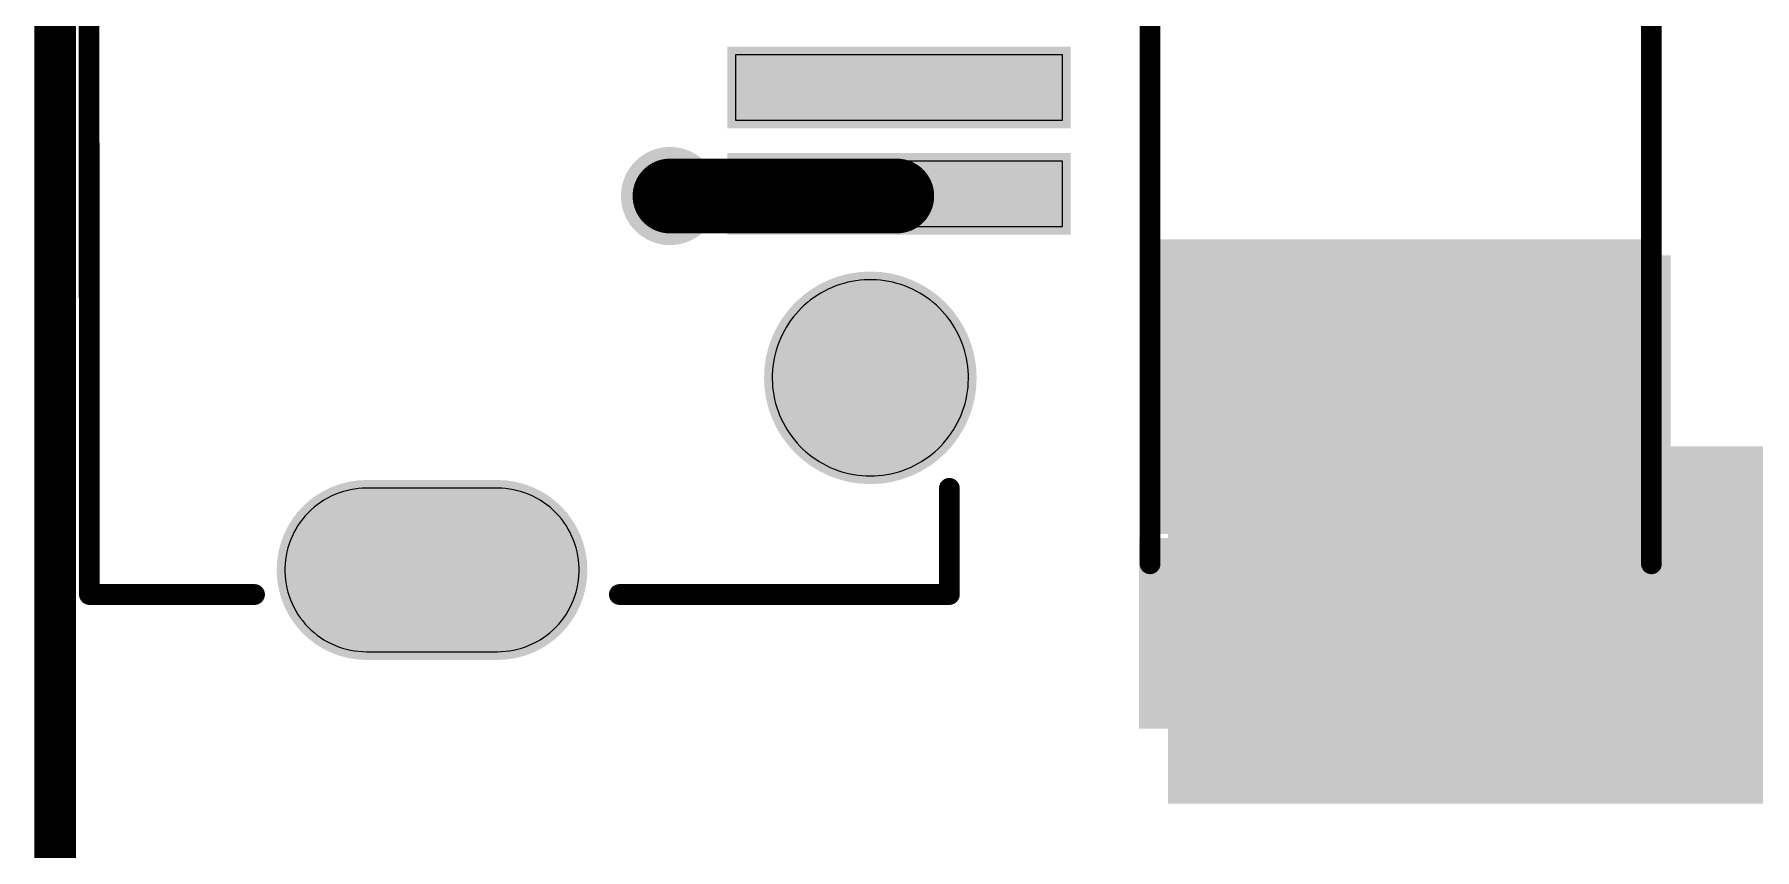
# Model space of a CAD drawing. Header units: inches. Extents: x 0 to 5376, y 0 to 5416.
# Drawn here: x -0.13 to 10.39, y 20.06 to 25.04 of the extents above; entities that cross this region are included whole.
import ezdxf

# ---------------------------------------------------------------- set-up
doc = ezdxf.new("R2010")
doc.units = ezdxf.units.IN
for name, color, linetype in [('Board Outline', 216, 'Continuous'), ('Bottom Layer', 5, 'Continuous'), ('Bottom Solder', 6, 'Continuous'), ('Layer 1', 16, 'Continuous'), ('Layer 2', 76, 'Continuous'), ('Multi-Layer', 9, 'Continuous'), ('Pad Holes', 156, 'Continuous'), ('Top Layer', 1, 'Continuous'), ('Top Overlay', 2, 'Continuous'), ('Top Paste', 8, 'Continuous'), ('Top Solder', 216, 'Continuous'), ('Via Holes', 16, 'Continuous')]:
    doc.layers.add(name, color=color, linetype=linetype)

msp = doc.modelspace()

# ---------------------------------------------------------------- hatches: boundary and pattern name
at = {"layer": 'Bottom Layer'}
h = msp.add_hatch(color=5, dxfattribs=at)
edge = h.paths.add_edge_path()
edge.add_arc((3.759199999999999, 24.0538), 0.2999994, 0, 360)
h = msp.add_hatch(color=5, dxfattribs=at)
edge = h.paths.add_edge_path()
edge.add_arc((4.98426486, 22.94212836), 0.5999987999999999, 0, 360)
h = msp.add_hatch(color=5, dxfattribs=at)
edge = h.paths.add_edge_path()
edge.add_arc((1.90431166, 21.76712436), 0.499999, 90, 270)
edge.add_line((1.90431166, 21.26712536), (2.70431006, 21.26712536))
edge.add_arc((2.70431006, 21.76712436), 0.499999, 270, 450)
edge.add_line((2.70431006, 22.26712336), (1.90431166, 22.26712336))
at = {"layer": 'Bottom Solder'}
h = msp.add_hatch(color=6, dxfattribs=at)
edge = h.paths.add_edge_path()
edge.add_arc((4.98426486, 22.94212836), 0.6500113999999999, 0, 360)
h = msp.add_hatch(color=6, dxfattribs=at)
edge = h.paths.add_edge_path()
edge.add_arc((1.90431166, 21.76712436), 0.5500115999999999, 90, 270)
edge.add_line((1.90431166, 21.21711276), (2.70431006, 21.21711276))
edge.add_arc((2.70431006, 21.76712436), 0.5500115999999999, 270, 450)
edge.add_line((2.70431006, 22.31713596), (1.90431166, 22.31713596))
at = {"layer": 'Layer 1'}
h = msp.add_hatch(color=16, dxfattribs=at)
edge = h.paths.add_edge_path()
edge.add_arc((3.759199999999999, 24.0538), 0.2999994, 0, 360)
h = msp.add_hatch(color=16, dxfattribs=at)
edge = h.paths.add_edge_path()
edge.add_arc((4.98426486, 22.94212836), 0.5999987999999999, 0, 360)
h = msp.add_hatch(color=16, dxfattribs=at)
edge = h.paths.add_edge_path()
edge.add_arc((1.90431166, 21.76712436), 0.499999, 90, 270)
edge.add_line((1.90431166, 21.26712536), (2.70431006, 21.26712536))
edge.add_arc((2.70431006, 21.76712436), 0.499999, 270, 450)
edge.add_line((2.70431006, 22.26712336), (1.90431166, 22.26712336))
at = {"layer": 'Layer 2'}
h = msp.add_hatch(color=76, dxfattribs=at)
edge = h.paths.add_edge_path()
edge.add_arc((3.759199999999999, 24.0538), 0.2999994, 0, 360)
h = msp.add_hatch(color=76, dxfattribs=at)
edge = h.paths.add_edge_path()
edge.add_arc((4.98426486, 22.94212836), 0.5999987999999999, 0, 360)
h = msp.add_hatch(color=76, dxfattribs=at)
edge = h.paths.add_edge_path()
edge.add_arc((1.90431166, 21.76712436), 0.499999, 90, 270)
edge.add_line((1.90431166, 21.26712536), (2.70431006, 21.26712536))
edge.add_arc((2.70431006, 21.76712436), 0.499999, 270, 450)
edge.add_line((2.70431006, 22.26712336), (1.90431166, 22.26712336))
at = {"layer": 'Multi-Layer'}
h = msp.add_hatch(color=9, dxfattribs=at)
edge = h.paths.add_edge_path()
edge.add_arc((4.98426486, 22.94212836), 0.5999987999999999, 0, 360)
h = msp.add_hatch(color=9, dxfattribs=at)
edge = h.paths.add_edge_path()
edge.add_arc((1.90431166, 21.76712436), 0.499999, 90, 270)
edge.add_line((1.90431166, 21.26712536), (2.70431006, 21.26712536))
edge.add_arc((2.70431006, 21.76712436), 0.499999, 270, 450)
edge.add_line((2.70431006, 22.26712336), (1.90431166, 22.26712336))
at = {"layer": 'Pad Holes'}
h = msp.add_hatch(color=7, dxfattribs=at)
edge = h.paths.add_edge_path()
edge.add_arc((4.98413786, 22.94217916), 0.350012, 0, 360)
h = msp.add_hatch(color=7, dxfattribs=at)
edge = h.paths.add_edge_path()
edge.add_arc((1.90423546, 21.76717516), 0.2999994, 90, 270)
edge.add_line((1.90423546, 21.46717576), (2.70423386, 21.46717576))
edge.add_arc((2.70423386, 21.76717516), 0.2999994, 270, 450)
edge.add_line((2.70423386, 22.06717456), (1.90423546, 22.06717456))
at = {"layer": 'Top Layer'}
for points in [[(6.15926886, 24.91707996), (6.15926886, 24.51708076), (4.15927286, 24.51708076), (4.15927286, 24.91707996)], [(6.15926886, 24.26709396), (6.15926886, 23.86709476), (4.15927286, 23.86709476), (4.15927286, 24.26709396)], [(6.805152759999999, 20.33786636), (9.87855276, 20.33786636), (9.87855276, 23.69066636), (6.805152759999999, 23.69066636)], [(6.82755302, 22.08786667), (6.82755302, 23.68786601), (9.6275525, 23.68786601), (9.6275525, 22.08786667)], [(6.805152759999999, 20.33786636), (12.54555276, 20.33786636), (12.54555276, 22.52226636), (6.805152759999999, 22.52226636)]]:
    msp.add_hatch(color=1, dxfattribs=at).paths.add_polyline_path(points)
h = msp.add_hatch(color=1, dxfattribs=at)
edge = h.paths.add_edge_path()
edge.add_arc((3.759199999999999, 24.0538), 0.2999994, 0, 360)
h = msp.add_hatch(color=1, dxfattribs=at)
edge = h.paths.add_edge_path()
edge.add_arc((4.98426486, 22.94212836), 0.5999987999999999, 0, 360)
h = msp.add_hatch(color=1, dxfattribs=at)
edge = h.paths.add_edge_path()
edge.add_arc((1.90431166, 21.76712436), 0.499999, 90, 270)
edge.add_line((1.90431166, 21.26712536), (2.70431006, 21.26712536))
edge.add_arc((2.70431006, 21.76712436), 0.499999, 270, 450)
edge.add_line((2.70431006, 22.26712336), (1.90431166, 22.26712336))
at = {"layer": 'Top Overlay'}
msp.add_hatch(color=2, dxfattribs=at).paths.add_polyline_path([(9.82754448, 20.79586646), (9.82754448, 21.96286438), (6.6275458, 21.96286438), (6.6275458, 20.79586646)])
at = {"layer": 'Top Paste'}
msp.add_hatch(color=8, dxfattribs=at).paths.add_polyline_path([(6.82755302, 22.08786667), (6.82755302, 23.68786601), (9.6275525, 23.68786601), (9.6275525, 22.08786667)])
at = {"layer": 'Top Solder'}
for points in [[(6.20928146, 24.96709256), (6.20928146, 24.46706816), (4.10926026, 24.46706816), (4.10926026, 24.96709256)], [(6.20928146, 24.31710656), (6.20928146, 23.81708216), (4.10926026, 23.81708216), (4.10926026, 24.31710656)], [(6.72595302, 21.98626667), (6.72595302, 23.78946601), (9.7291525, 23.78946601), (9.7291525, 21.98626667)]]:
    msp.add_hatch(color=216, dxfattribs=at).paths.add_polyline_path(points)
h = msp.add_hatch(color=216, dxfattribs=at)
edge = h.paths.add_edge_path()
edge.add_arc((4.98426486, 22.94212836), 0.6500113999999999, 0, 360)
h = msp.add_hatch(color=216, dxfattribs=at)
edge = h.paths.add_edge_path()
edge.add_arc((1.90431166, 21.76712436), 0.5500115999999999, 90, 270)
edge.add_line((1.90431166, 21.21711276), (2.70431006, 21.21711276))
edge.add_arc((2.70431006, 21.76712436), 0.5500115999999999, 270, 450)
edge.add_line((2.70431006, 22.31713596), (1.90431166, 22.31713596))
at = {"layer": 'Via Holes'}
h = msp.add_hatch(color=7, dxfattribs=at)
edge = h.paths.add_edge_path()
edge.add_arc((3.759199999999999, 24.0538), 0.1499997, 0, 360)

# ---------------------------------------------------------------- linework, layer by layer
at = {"layer": 'Board Outline', "const_width": 0.254}
msp.add_lwpolyline([(-2.54e-06, 0.2032), (-2.54e-06, 127.3302)], dxfattribs=at)
at = {"layer": 'Top Layer', "const_width": 0.4571999999999999}
msp.add_lwpolyline([(3.759199999999999, 24.0538), (5.1459765, 24.0538)], dxfattribs=at)
at = {"layer": 'Top Layer', "const_width": 0.2286}
for points in [[(3.644899999999999, 24.0538, 1), (3.873499999999999, 24.0538, 1)], [(5.0316765, 24.0538, 1), (5.2602765, 24.0538, 1)]]:
    msp.add_lwpolyline(points, format="xyb", close=True, dxfattribs=at)
at = {"layer": 'Top Overlay', "const_width": 0.127}
for points in [[(0.20436586, 29.11707156), (0.20936966, 21.61706116)], [(6.694843099999999, 21.80471382), (6.694843099999999, 27.63015556)], [(9.76026242, 21.80471382), (9.76026242, 27.63015556)], [(5.467372859999999, 21.61706116), (5.467372859999999, 22.26625976)], [(0.20936966, 21.61706116), (1.21886726, 21.61706116)], [(3.44990166, 21.61706116), (5.467372859999999, 21.61706116)]]:
    msp.add_lwpolyline(points, dxfattribs=at)
at = {"layer": 'Top Overlay', "const_width": 0.0635}
for points in [[(5.43562286, 22.26625976, 1), (5.49912286, 22.26625976, 1)], [(6.6630931, 21.80471382, 1), (6.726593100000001, 21.80471382, 1)], [(9.72851242, 21.80471382, 1), (9.792012419999999, 21.80471382, 1)], [(0.17761966, 21.61706116, 1), (0.24111966, 21.61706116, 1)], [(0.17761966, 21.61706116, 1), (0.24111966, 21.61706116, 1)], [(1.18711726, 21.61706116, 1), (1.25061726, 21.61706116, 1)], [(3.418151659999999, 21.61706116, 1), (3.48165166, 21.61706116, 1)], [(5.43562286, 21.61706116, 1), (5.49912286, 21.61706116, 1)], [(5.43562286, 21.61706116, 1), (5.49912286, 21.61706116, 1)]]:
    msp.add_lwpolyline(points, format="xyb", close=True, dxfattribs=at)
at = {"layer": 'Top Paste'}
for p, q in [((6.15937046, 24.91707996), (4.15937446, 24.91707996)), ((4.15937446, 24.91707996), (4.15937446, 24.51708076)), ((6.15937046, 24.91707996), (6.15937046, 24.91707996)), ((6.15937046, 24.51708076), (6.15937046, 24.91707996)), ((4.15937446, 24.51708076), (6.15937046, 24.51708076)), ((6.15937046, 24.26709396), (4.15937446, 24.26709396)), ((4.15937446, 24.26709396), (4.15937446, 23.86709476)), ((6.15937046, 24.26709396), (6.15937046, 24.26709396)), ((6.15937046, 23.86709476), (6.15937046, 24.26709396)), ((4.15937446, 23.86709476), (6.15937046, 23.86709476)), ((4.68243666, 23.46069476), (4.66084666, 23.44751216)), ((4.704560059999999, 23.47293756), (4.68243666, 23.46069476)), ((4.727191459999999, 23.48426596), (4.704560059999999, 23.47293756)), ((4.75028006, 23.49462916), (4.727191459999999, 23.48426596)), ((4.773775059999999, 23.50400176), (4.75028006, 23.49462916)), ((4.79765106, 23.51235836), (4.773775059999999, 23.50400176)), ((4.82185726, 23.51972436), (4.79765106, 23.51235836)), ((4.84634286, 23.52607436), (4.82185726, 23.51972436)), ((4.871082459999999, 23.53135756), (4.84634286, 23.52607436)), ((4.89602526, 23.53559936), (4.871082459999999, 23.53135756)), ((4.92112046, 23.53879976), (4.89602526, 23.53559936)), ((4.946342659999999, 23.54093336), (4.92112046, 23.53879976)), ((4.971615659999999, 23.54200016), (4.946342659999999, 23.54093336)), ((4.99691406, 23.54200016), (4.971615659999999, 23.54200016)), ((5.02218706, 23.54093336), (4.99691406, 23.54200016)), ((5.047409259999999, 23.53879976), (5.02218706, 23.54093336)), ((5.072504459999999, 23.53559936), (5.047409259999999, 23.53879976)), ((5.09744726, 23.53135756), (5.072504459999999, 23.53559936)), ((5.12218686, 23.52607436), (5.09744726, 23.53135756)), ((5.14667246, 23.51972436), (5.12218686, 23.52607436)), ((5.17087866, 23.51235836), (5.14667246, 23.51972436)), ((5.19475466, 23.50400176), (5.17087866, 23.51235836)), ((5.21824966, 23.49462916), (5.19475466, 23.50400176)), ((5.24133826, 23.48426596), (5.21824966, 23.49462916)), ((5.26396966, 23.47293756), (5.24133826, 23.48426596)), ((5.28609306, 23.46069476), (5.26396966, 23.47293756)), ((5.30768306, 23.44751216), (5.28609306, 23.46069476)), ((4.54464166, 23.35045876), (4.527826859999999, 23.33156116)), ((4.56224386, 23.36861976), (4.54464166, 23.35045876)), ((4.580608059999999, 23.38604416), (4.56224386, 23.36861976)), ((4.59968346, 23.40265576), (4.580608059999999, 23.38604416)), ((4.61941926, 23.41845456), (4.59968346, 23.40265576)), ((4.63984086, 23.43341516), (4.61941926, 23.41845456)), ((4.66084666, 23.44751216), (4.63984086, 23.43341516)), ((5.32868886, 23.43341516), (5.30768306, 23.44751216)), ((5.349110459999999, 23.41845456), (5.32868886, 23.43341516)), ((5.36884626, 23.40265576), (5.349110459999999, 23.41845456)), ((5.38792166, 23.38604416), (5.36884626, 23.40265576)), ((5.40628586, 23.36861976), (5.38792166, 23.38604416)), ((5.423888059999999, 23.35045876), (5.40628586, 23.36861976)), ((5.44070286, 23.33156116), (5.423888059999999, 23.35045876)), ((4.46892426, 23.24939216), (4.45642746, 23.22739576)), ((4.48233546, 23.27085516), (4.46892426, 23.24939216)), ((4.49663566, 23.29173396), (4.48233546, 23.27085516)), ((4.51179946, 23.31197776), (4.49663566, 23.29173396)), ((4.527826859999999, 23.33156116), (4.51179946, 23.31197776)), ((5.45673026, 23.31197776), (5.44070286, 23.33156116)), ((5.471894059999999, 23.29173396), (5.45673026, 23.31197776)), ((5.48619426, 23.27085516), (5.471894059999999, 23.29173396)), ((5.49960546, 23.24939216), (5.48619426, 23.27085516)), ((5.51210226, 23.22739576), (5.49960546, 23.24939216)), ((4.42465206, 23.15853636), (4.41601606, 23.13473656)), ((4.43427866, 23.18192976), (4.42465206, 23.15853636)), ((4.44487046, 23.20489136), (4.43427866, 23.18192976)), ((4.45642746, 23.22739576), (4.44487046, 23.20489136)), ((5.52365926, 23.20489136), (5.51210226, 23.22739576)), ((5.53425106, 23.18192976), (5.52365926, 23.20489136)), ((5.54387766, 23.15853636), (5.53425106, 23.18192976)), ((5.55251366, 23.13473656), (5.54387766, 23.15853636)), ((4.39175906, 23.03661636), (4.38830466, 23.01154656)), ((4.39625486, 23.06150836), (4.39175906, 23.03661636)), ((4.40181746, 23.08619716), (4.39625486, 23.06150836)), ((4.408396059999999, 23.11060656), (4.40181746, 23.08619716)), ((4.41601606, 23.13473656), (4.408396059999999, 23.11060656)), ((5.56013366, 23.11060656), (5.55251366, 23.13473656)), ((5.566712259999999, 23.08619716), (5.56013366, 23.11060656)), ((5.572274859999999, 23.06150836), (5.566712259999999, 23.08619716)), ((5.576770659999999, 23.03661636), (5.572274859999999, 23.06150836)), ((5.580225059999999, 23.01154656), (5.576770659999999, 23.03661636)), ((4.384570859999999, 22.96110216), (4.38429146, 22.93580376)), ((4.38429146, 22.93580376), (4.385104259999999, 22.91050536)), ((4.38589166, 22.98637516), (4.384570859999999, 22.96110216)), ((4.38830466, 23.01154656), (4.38589166, 22.98637516)), ((5.58263806, 22.98637516), (5.580225059999999, 23.01154656)), ((5.58395886, 22.96110216), (5.58263806, 22.98637516)), ((5.58342546, 22.91050536), (5.584238259999999, 22.93580376)), ((5.584238259999999, 22.93580376), (5.58395886, 22.96110216)), ((5.584238259999999, 22.93580376), (5.584238259999999, 22.93580376)), ((4.385104259999999, 22.91050536), (4.38695846, 22.88528316)), ((4.38695846, 22.88528316), (4.38987946, 22.86016256)), ((4.38987946, 22.86016256), (4.393867259999999, 22.83516896)), ((4.393867259999999, 22.83516896), (4.39892186, 22.81037856)), ((5.56960786, 22.81037856), (5.57466246, 22.83516896)), ((5.57466246, 22.83516896), (5.57865026, 22.86016256)), ((5.57865026, 22.86016256), (5.58157126, 22.88528316)), ((5.58157126, 22.88528316), (5.58342546, 22.91050536)), ((4.39892186, 22.81037856), (4.40499246, 22.78581676)), ((4.40499246, 22.78581676), (4.41207906, 22.76153436)), ((4.41207906, 22.76153436), (4.42020706, 22.73758216)), ((4.42020706, 22.73758216), (4.42932566, 22.71398556)), ((5.539204059999999, 22.71398556), (5.548322659999999, 22.73758216)), ((5.548322659999999, 22.73758216), (5.556450659999999, 22.76153436)), ((5.556450659999999, 22.76153436), (5.563537259999999, 22.78581676)), ((5.563537259999999, 22.78581676), (5.56960786, 22.81037856)), ((4.42932566, 22.71398556), (4.43943486, 22.69079536)), ((4.43943486, 22.69079536), (4.45053466, 22.66803696)), ((4.45053466, 22.66803696), (4.46254886, 22.64578656)), ((4.46254886, 22.64578656), (4.47550286, 22.62406956)), ((4.47550286, 22.62406956), (4.48937126, 22.60288596)), ((5.479158459999999, 22.60288596), (5.49302686, 22.62406956)), ((5.49302686, 22.62406956), (5.505980859999999, 22.64578656)), ((5.505980859999999, 22.64578656), (5.51799506, 22.66803696)), ((5.51799506, 22.66803696), (5.52909486, 22.69079536)), ((5.52909486, 22.69079536), (5.539204059999999, 22.71398556)), ((4.48937126, 22.60288596), (4.50410326, 22.58233736)), ((4.50410326, 22.58233736), (4.51969886, 22.56239836)), ((4.51969886, 22.56239836), (4.53613266, 22.54317056)), ((4.53613266, 22.54317056), (4.55335386, 22.52462856)), ((4.55335386, 22.52462856), (4.571337059999999, 22.50682316)), ((5.39719266, 22.50682316), (5.41517586, 22.52462856)), ((5.41517586, 22.52462856), (5.43239706, 22.54317056)), ((5.43239706, 22.54317056), (5.448830859999999, 22.56239836)), ((5.448830859999999, 22.56239836), (5.464426459999999, 22.58233736)), ((5.464426459999999, 22.58233736), (5.479158459999999, 22.60288596)), ((4.571337059999999, 22.50682316), (4.59005686, 22.48980516)), ((4.59005686, 22.48980516), (4.60946246, 22.47359996)), ((4.60946246, 22.47359996), (4.62955386, 22.45820756)), ((4.62955386, 22.45820756), (4.65025486, 22.44367876)), ((4.65025486, 22.44367876), (4.67156546, 22.43003896)), ((4.67156546, 22.43003896), (4.69343486, 22.41731356)), ((4.69343486, 22.41731356), (4.71581226, 22.40552796)), ((4.71581226, 22.40552796), (4.73867226, 22.39468216)), ((5.22985746, 22.39468216), (5.25271746, 22.40552796)), ((5.25271746, 22.40552796), (5.275094859999999, 22.41731356)), ((5.275094859999999, 22.41731356), (5.29696426, 22.43003896)), ((5.29696426, 22.43003896), (5.31827486, 22.44367876)), ((5.31827486, 22.44367876), (5.33897586, 22.45820756)), ((5.33897586, 22.45820756), (5.35906726, 22.47359996)), ((5.35906726, 22.47359996), (5.37847286, 22.48980516)), ((5.37847286, 22.48980516), (5.39719266, 22.50682316)), ((4.73867226, 22.39468216), (4.76198946, 22.38482696)), ((4.76198946, 22.38482696), (4.78566226, 22.37593696)), ((4.78566226, 22.37593696), (4.80971606, 22.36808836)), ((4.80971606, 22.36808836), (4.83407466, 22.36123036)), ((4.83407466, 22.36123036), (4.85868726, 22.35541376)), ((4.85868726, 22.35541376), (4.883528459999999, 22.35063856)), ((4.883528459999999, 22.35063856), (4.90857286, 22.34693016)), ((4.90857286, 22.34693016), (4.93371886, 22.34426316)), ((4.93371886, 22.34426316), (4.958966459999999, 22.34266296)), ((4.958966459999999, 22.34266296), (4.98426486, 22.34212956)), ((4.98426486, 22.34212956), (5.00956326, 22.34266296)), ((5.00956326, 22.34266296), (5.034810859999999, 22.34426316)), ((5.034810859999999, 22.34426316), (5.05995686, 22.34693016)), ((5.05995686, 22.34693016), (5.08500126, 22.35063856)), ((5.08500126, 22.35063856), (5.109842459999999, 22.35541376)), ((5.109842459999999, 22.35541376), (5.13445506, 22.36123036)), ((5.13445506, 22.36123036), (5.15881366, 22.36808836)), ((5.15881366, 22.36808836), (5.18286746, 22.37593696)), ((5.18286746, 22.37593696), (5.20654026, 22.38482696)), ((5.20654026, 22.38482696), (5.22985746, 22.39468216)), ((1.64360606, 22.19376816), (1.62265106, 22.18025536)), ((1.66519606, 22.20623956), (1.64360606, 22.19376816)), ((1.68737026, 22.21761876), (1.66519606, 22.20623956)), ((1.71010326, 22.22785496), (1.68737026, 22.21761876)), ((1.73329346, 22.23697356), (1.71010326, 22.22785496)), ((1.75694086, 22.24489836), (1.73329346, 22.23697356)), ((1.78094386, 22.25165476), (1.75694086, 22.24489836)), ((1.80522626, 22.25721736), (1.78094386, 22.25165476)), ((1.82978806, 22.26153536), (1.80522626, 22.25721736)), ((1.85452766, 22.26463416), (1.82978806, 22.26153536)), ((1.87939426, 22.26651376), (1.85452766, 22.26463416)), ((1.90431166, 22.26712336), (1.87939426, 22.26651376)), ((2.70431006, 22.26712336), (1.90431166, 22.26712336)), ((2.72922746, 22.26651376), (2.70431006, 22.26712336)), ((2.75409406, 22.26463416), (2.72922746, 22.26651376)), ((2.77883366, 22.26153536), (2.75409406, 22.26463416)), ((2.80339546, 22.25721736), (2.77883366, 22.26153536)), ((2.82767786, 22.25165476), (2.80339546, 22.25721736)), ((2.85168086, 22.24489836), (2.82767786, 22.25165476)), ((2.87532826, 22.23697356), (2.85168086, 22.24489836)), ((2.89851846, 22.22785496), (2.87532826, 22.23697356)), ((2.92125146, 22.21761876), (2.89851846, 22.22785496)), ((2.94342566, 22.20623956), (2.92125146, 22.21761876)), ((2.96501566, 22.19376816), (2.94342566, 22.20623956)), ((2.98597066, 22.18025536), (2.96501566, 22.19376816)), ((1.52943306, 22.09795936), (1.51340566, 22.07885856)), ((1.54637486, 22.11624736), (1.52943306, 22.09795936)), ((1.56423106, 22.13364636), (1.54637486, 22.11624736)), ((1.58292546, 22.15015636), (1.56423106, 22.13364636)), ((1.60240726, 22.16570116), (1.58292546, 22.15015636)), ((1.62265106, 22.18025536), (1.60240726, 22.16570116)), ((3.00621446, 22.16570116), (2.98597066, 22.18025536)), ((3.02569626, 22.15015636), (3.00621446, 22.16570116)), ((3.04439066, 22.13364636), (3.02569626, 22.15015636)), ((3.06224686, 22.11624736), (3.04439066, 22.13364636)), ((3.07918866, 22.09795936), (3.06224686, 22.11624736)), ((3.09521606, 22.07885856), (3.07918866, 22.09795936)), ((1.45937986, 21.99524176), (1.44855946, 21.97276276)), ((1.47129246, 22.01711116), (1.45937986, 21.99524176)), ((1.48429726, 22.03839636), (1.47129246, 22.01711116)), ((1.49834346, 22.05899576), (1.48429726, 22.03839636)), ((1.51340566, 22.07885856), (1.49834346, 22.05899576)), ((3.11027826, 22.05899576), (3.09521606, 22.07885856)), ((3.12432446, 22.03839636), (3.11027826, 22.05899576)), ((3.13732926, 22.01711116), (3.12432446, 22.03839636)), ((3.14924186, 21.99524176), (3.13732926, 22.01711116)), ((3.16006226, 21.97276276), (3.14924186, 21.99524176)), ((1.41686026, 21.87837636), (1.41190726, 21.85394156)), ((1.42300706, 21.90253176), (1.41686026, 21.87837636)), ((1.43034766, 21.92635696), (1.42300706, 21.90253176)), ((1.43888206, 21.94980116), (1.43034766, 21.92635696)), ((1.44855946, 21.97276276), (1.43888206, 21.94980116)), ((3.16973966, 21.94980116), (3.16006226, 21.97276276)), ((3.17827406, 21.92635696), (3.16973966, 21.94980116)), ((3.18561466, 21.90253176), (3.17827406, 21.92635696)), ((3.191761459999999, 21.87837636), (3.18561466, 21.90253176)), ((3.196714459999999, 21.85394156), (3.191761459999999, 21.87837636)), ((1.40570966, 21.80448776), (1.40446506, 21.77959576)), ((1.40446506, 21.77959576), (1.40446506, 21.75465296)), ((1.40819886, 21.82930356), (1.40570966, 21.80448776)), ((1.41190726, 21.85394156), (1.40819886, 21.82930356)), ((3.20042286, 21.82930356), (3.196714459999999, 21.85394156)), ((3.20291206, 21.80448776), (3.20042286, 21.82930356)), ((3.20415666, 21.77959576), (3.20291206, 21.80448776)), ((3.20415666, 21.75465296), (3.20415666, 21.77959576)), ((1.40446506, 21.75465296), (1.40570966, 21.72976096)), ((1.40570966, 21.72976096), (1.40819886, 21.70494516)), ((1.40819886, 21.70494516), (1.41190726, 21.68030716)), ((1.41190726, 21.68030716), (1.41686026, 21.65587236)), ((3.191761459999999, 21.65587236), (3.196714459999999, 21.68030716)), ((3.196714459999999, 21.68030716), (3.20042286, 21.70494516)), ((3.20042286, 21.70494516), (3.20291206, 21.72976096)), ((3.20291206, 21.72976096), (3.20415666, 21.75465296)), ((3.20291206, 21.72976096), (3.20291206, 21.72976096)), ((1.41686026, 21.65587236), (1.42300706, 21.63171696)), ((1.42300706, 21.63171696), (1.43034766, 21.60789176)), ((1.43034766, 21.60789176), (1.43888206, 21.58444756)), ((1.43888206, 21.58444756), (1.44855946, 21.56148596)), ((3.16006226, 21.56148596), (3.16973966, 21.58444756)), ((3.16973966, 21.58444756), (3.17827406, 21.60789176)), ((3.17827406, 21.60789176), (3.18561466, 21.63171696)), ((3.18561466, 21.63171696), (3.191761459999999, 21.65587236)), ((1.44855946, 21.56148596), (1.45937986, 21.53900696)), ((1.45937986, 21.53900696), (1.47129246, 21.51711216)), ((1.47129246, 21.51711216), (1.48429726, 21.49585236)), ((1.48429726, 21.49585236), (1.49834346, 21.47525296)), ((1.49834346, 21.47525296), (1.51340566, 21.45539016)), ((3.09521606, 21.45539016), (3.11027826, 21.47525296)), ((3.11027826, 21.47525296), (3.12432446, 21.49585236)), ((3.12432446, 21.49585236), (3.13732926, 21.51711216)), ((3.13732926, 21.51711216), (3.14924186, 21.53900696)), ((3.14924186, 21.53900696), (3.16006226, 21.56148596)), ((1.51340566, 21.45539016), (1.52943306, 21.43628936)), ((1.52943306, 21.43628936), (1.54637486, 21.41800136)), ((1.54637486, 21.41800136), (1.56423106, 21.40060236)), ((1.56423106, 21.40060236), (1.58292546, 21.38409236)), ((1.58292546, 21.38409236), (1.60240726, 21.36854756)), ((1.60240726, 21.36854756), (1.62265106, 21.35399336)), ((1.62265106, 21.35399336), (1.64360606, 21.34048056)), ((2.96501566, 21.34048056), (2.98597066, 21.35399336)), ((2.98597066, 21.35399336), (3.00621446, 21.36854756)), ((3.00621446, 21.36854756), (3.02569626, 21.38409236)), ((3.02569626, 21.38409236), (3.04439066, 21.40060236)), ((3.04439066, 21.40060236), (3.06224686, 21.41800136)), ((3.06224686, 21.41800136), (3.07918866, 21.43628936)), ((3.07918866, 21.43628936), (3.09521606, 21.45539016)), ((1.64360606, 21.34048056), (1.66519606, 21.32800916)), ((1.66519606, 21.32800916), (1.68737026, 21.31662996)), ((1.68737026, 21.31662996), (1.71010326, 21.30639376)), ((1.71010326, 21.30639376), (1.73329346, 21.29727516)), ((1.73329346, 21.29727516), (1.75694086, 21.28935036)), ((1.75694086, 21.28935036), (1.78094386, 21.28259396)), ((1.78094386, 21.28259396), (1.80522626, 21.27703136)), ((1.80522626, 21.27703136), (1.82978806, 21.27271336)), ((1.82978806, 21.27271336), (1.85452766, 21.26961456)), ((1.85452766, 21.26961456), (1.87939426, 21.26773496)), ((1.87939426, 21.26773496), (1.90431166, 21.26712536)), ((1.90431166, 21.26712536), (2.70431006, 21.26712536)), ((2.70431006, 21.26712536), (2.72922746, 21.26773496)), ((2.72922746, 21.26773496), (2.75409406, 21.26961456)), ((2.75409406, 21.26961456), (2.77883366, 21.27271336)), ((2.77883366, 21.27271336), (2.80339546, 21.27703136)), ((2.80339546, 21.27703136), (2.82767786, 21.28259396)), ((2.82767786, 21.28259396), (2.85168086, 21.28935036)), ((2.85168086, 21.28935036), (2.87532826, 21.29727516)), ((2.87532826, 21.29727516), (2.89851846, 21.30639376)), ((2.89851846, 21.30639376), (2.92125146, 21.31662996)), ((2.92125146, 21.31662996), (2.94342566, 21.32800916)), ((2.94342566, 21.32800916), (2.96501566, 21.34048056))]:
    msp.add_line(p, q, dxfattribs=at)

doc.saveas('drawing.dxf')
